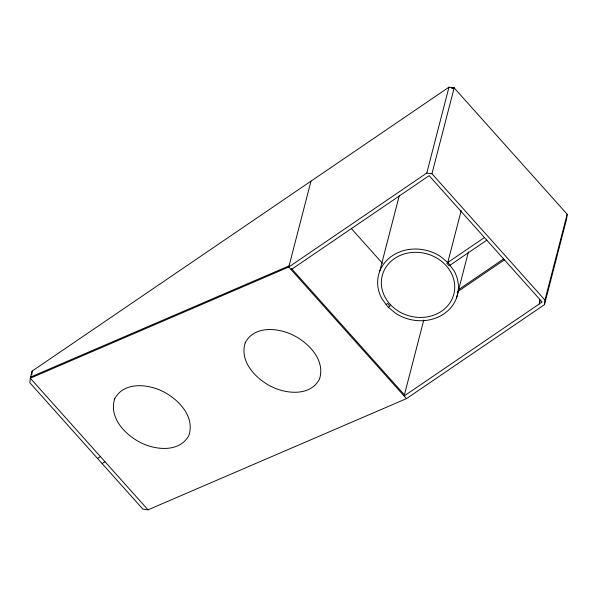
<?xml version="1.0" encoding="UTF-8"?>
<svg xmlns="http://www.w3.org/2000/svg" width="597" height="597" viewBox="0 0 597 597"><rect width="100%" height="100%" fill="white"/><g stroke="black" fill="none" stroke-linecap="round" stroke-linejoin="round"><path stroke-width="0.9" d="M31.79 374.707L32.163 371.065L448.981 87.169L454.153 87.886L567.15 214.233L566.687 218.786L544.479 304.649L406.482 398.639L148.019 509.831L142.847 509.114L29.85 382.767L30.313 378.214L32.163 371.065M539.77 299.381L539.315 303.933L540.009 301.246M544.479 304.649L544.942 300.097L567.15 214.233M310.985 181.16L288.776 267.023L30.313 378.214L148.019 509.831M379.692 271.337L399.371 195.249M406.482 398.639L288.776 267.023L426.78 173.033L448.981 87.169M544.942 300.097L431.952 173.749L454.153 87.886L451.795 88.043L454.153 87.886M423.795 319.962L404.124 396.005L542.128 302.015L429.131 175.667L291.127 269.657M447.772 262.508L461.205 210.584M456.384 298.418L468.429 251.867M97.55 458.466L100.363 456.548M102.169 463.63L104.982 461.712M386.11 304.507L387.617 303.477L389.968 306.112L388.304 307.246M484.451 237.524L446.772 263.187L449.123 265.822L486.809 240.158M458.138 289.926L503.458 259.053M457.683 291.672L504.54 259.762M30.611 377.073L289.075 265.881M426.78 173.033L431.952 173.749M351.379 228.591L382.416 263.299M291.426 268.508L404.423 394.856M114.661 398.93C108.669 417.87 125.333 434.974 141.011 442.825C156.033 450.265 179.951 452.601 188.98 435.206C194.973 416.266 178.309 399.162 162.63 391.311C147.608 383.878 123.691 381.535 114.661 398.93M245.203 342.768C239.21 361.715 255.874 378.819 271.545 386.669C286.575 394.102 310.485 396.445 319.514 379.05C325.507 360.11 308.85 343.006 293.172 335.156C278.15 327.716 254.232 325.372 245.203 342.768M448.243 262.889L440.265 256.307A40.715 35.507 14.5 0 0 391.192 256.553A40.715 35.507 14.5 0 0 381.916 298.784L387.834 306.865L395.811 313.447A40.715 35.507 14.5 0 0 444.877 313.201A40.715 35.507 14.5 0 0 454.16 270.971L448.243 262.889M390.602 304.851A36.984 32.253 14.5 0 0 452.869 297.172A36.984 32.253 14.5 0 0 410.639 252.613A36.984 32.253 14.5 0 0 390.602 304.851"/></g></svg>
